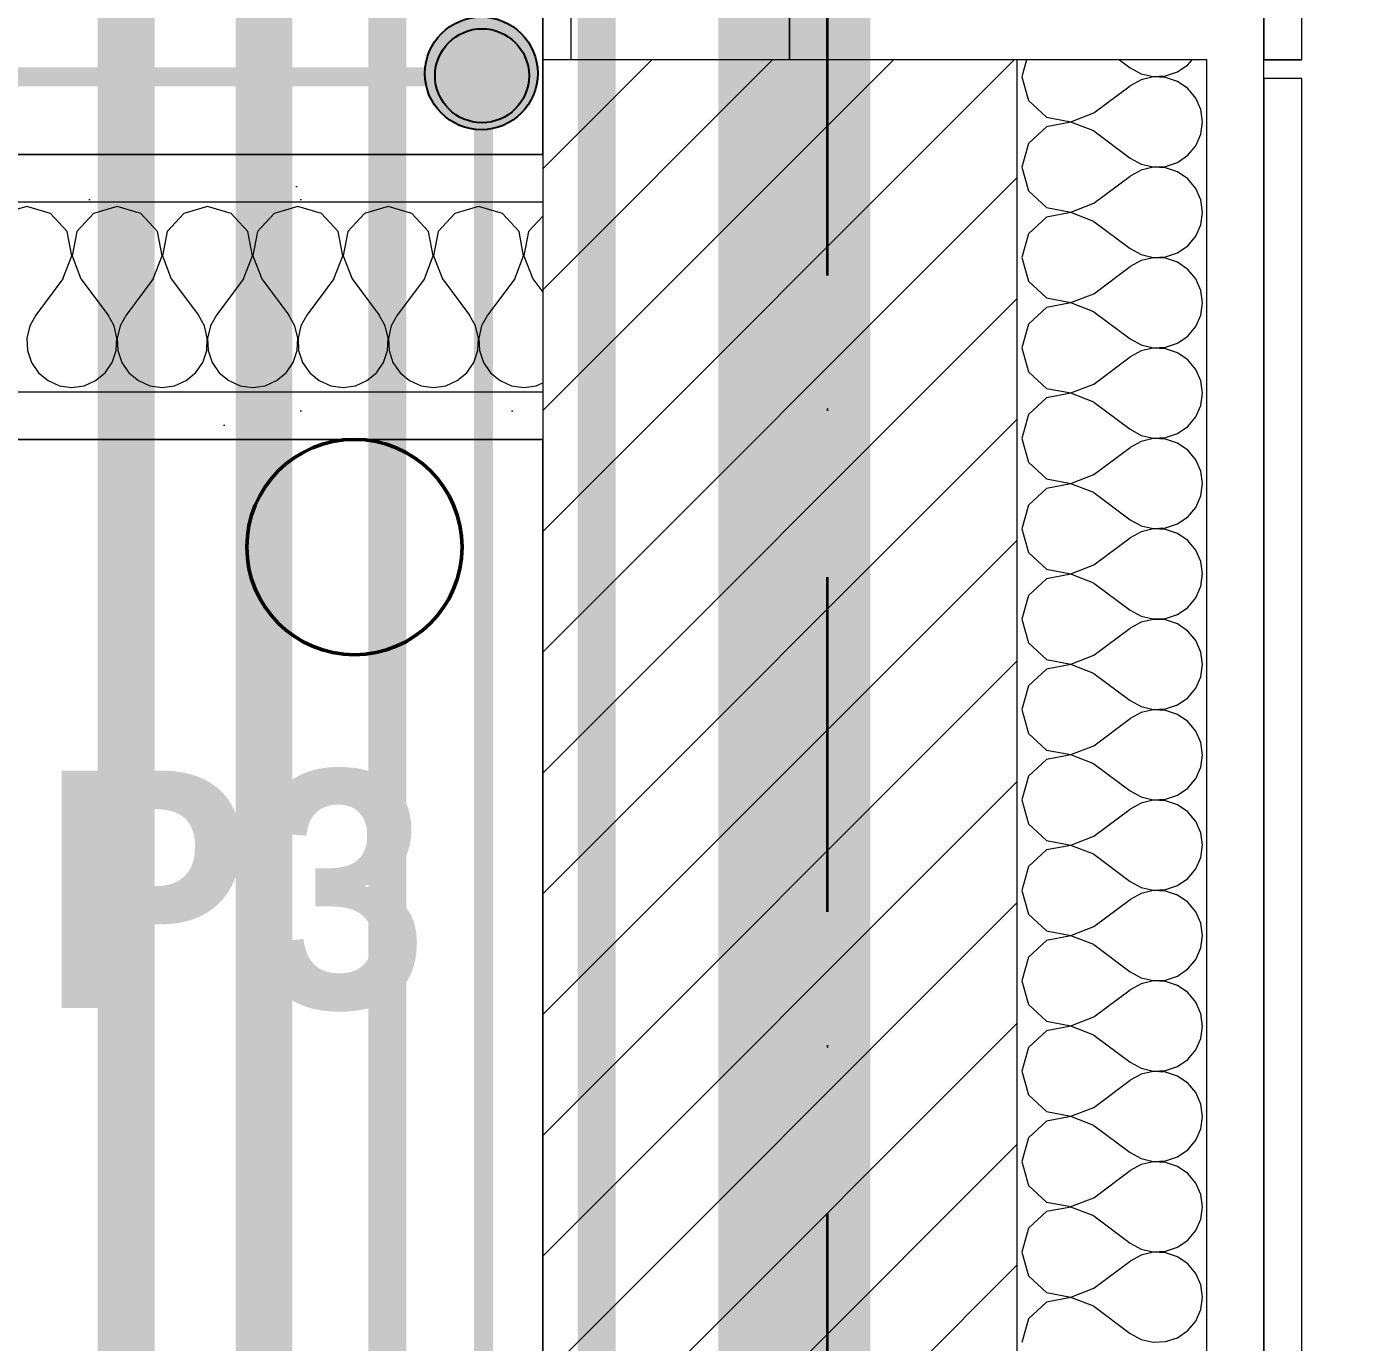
# Model space of a CAD drawing. Header units: millimetres. Extents: x 1322820 to 1391563, y 1051909 to 1098256.
# Drawn here: x 1361307 to 1362008, y 1082395 to 1083088 of the extents above; entities that cross this region are included whole.
import ezdxf
from ezdxf.enums import TextEntityAlignment as Align

# ---------------------------------------------------------------- set-up
doc = ezdxf.new("R2010")
doc.units = ezdxf.units.MM
doc.header["$MEASUREMENT"] = 0
doc.linetypes.add('Dot & Dashed', pattern=[335.138881, 176.388884, -88.194442, 0, -70.555556])
doc.linetypes.add('DUBLU_INTRERUPT', pattern=[1.093612, 0.529167, -0.211667, 0.141111, -0.211667])
doc.layers.get('0').update_dxf_attribs({"true_color": 0x787878})
for name, color, linetype, lineweight, true_color in [('arhitectura - adnotatii_Pen_No__1', 7, 'Continuous', 13, 0x787878), ('arhitectura - decoratii fatada_Pen_No__101', 7, 'Continuous', 13, 0x787878), ('arhitectura - ghena_Pen_No__41', 7, 'Continuous', 50, 0x787878), ('New_ARCHICAD Doors_Pen_No__21', 7, 'Continuous', 20, 0x787878), ('New_ARCHICAD Doors_Pen_No__3', 7, 'Continuous', 18, 0x787878), ('New_arhitectura - axe_Pen_No__201', 7, 'Continuous', 35, 0x787878), ('New_arhitectura - pereti de compartimentare_Pen_No__1', 7, 'Continuous', 13, 0x787878), ('New_arhitectura - pereti de compartimentare_Pen_No__21', 7, 'Continuous', 20, 0x787878), ('New_arhitectura - suprafete DTAC_Pen_No__14', 7, 'Continuous', 18, 0x787878), ('New_arhitectura - suprafete DTAC_Pen_No__2', 7, 'Continuous', 13, 0x787878), ('New_rezistenta - pereti de rezistenta_Pen_No__1', 7, 'Continuous', 13, 0x787878), ('New_rezistenta - pereti de rezistenta_Pen_No__21', 7, 'Continuous', 20, 0x787878)]:
    doc.layers.add(name, color=color, linetype=linetype, lineweight=lineweight, true_color=true_color)
for name, color, linetype, true_color in [('arhitectura - decoratii fatada', 7, 'Continuous', 0x787878), ('New_ARCHICAD Doors', 7, 'Continuous', 0x787878), ('New_arhitectura - axe', 7, 'Continuous', 0x787878), ('New_arhitectura - pereti de compartimentare', 7, 'Continuous', 0x787878), ('New_rezistenta - pereti de rezistenta', 7, 'Continuous', 0x787878)]:
    doc.layers.add(name, color=color, linetype=linetype, true_color=true_color)
doc.layers.add('Circuite', color=7, linetype='Continuous', lineweight=25)
for name, color, linetype in [('circuite iluminat normal', 7, 'Continuous'), ('circuite iluminat vitali', 1, 'Continuous'), ('circuite prize vitali', 1, 'Continuous')]:
    doc.layers.add(name, color=color, linetype=linetype)
doc.styles.add('GENERATED_STYLE_1', font='arialbd.ttf')
doc.styles.add('GENERATED_STYLE_5', font='GOTHICB.TTF')
pattern_1 = [(45, (1356235.236, 1079117.57), (-55.6847, 55.6847), [0, -52.5, 0, -78.75]), (110, (1356410.236, 1079117.57), (74.0008, 26.9341), [0, -38.5, 0, -66.5])]

# ---------------------------------------------------------------- blocks, each defined once
blk = doc.blocks.new('*X15', base_point=(1356235.24, 1078942.57))
at = {"layer": 'New_arhitectura - pereti de compartimentare_Pen_No__1', "color": 7, "linetype": 'Continuous', "lineweight": 13}
for p, q in [((1361306.66, 1082993.22), (1361294.15, 1082989.66)), ((1361319.18, 1082989.66), (1361306.66, 1082993.22)), ((1361354.28, 1082993.22), (1361341.77, 1082989.66)), ((1361366.8, 1082989.66), (1361354.28, 1082993.22)), ((1361401.9, 1082993.22), (1361389.39, 1082989.66)), ((1361414.42, 1082989.66), (1361401.9, 1082993.22)), ((1361449.52, 1082993.22), (1361437, 1082989.66)), ((1361462.04, 1082989.66), (1361449.52, 1082993.22)), ((1361497.14, 1082993.22), (1361484.62, 1082989.66)), ((1361509.66, 1082989.66), (1361497.14, 1082993.22)), ((1361544.76, 1082993.22), (1361532.24, 1082989.66)), ((1361557.28, 1082989.66), (1361544.76, 1082993.22)), ((1361327.96, 1082980.06), (1361319.18, 1082989.66)), ((1361341.77, 1082989.66), (1361332.99, 1082980.06)), ((1361375.58, 1082980.06), (1361366.8, 1082989.66)), ((1361389.39, 1082989.66), (1361380.61, 1082980.06)), ((1361423.2, 1082980.06), (1361414.42, 1082989.66)), ((1361437, 1082989.66), (1361428.23, 1082980.06)), ((1361470.82, 1082980.06), (1361462.04, 1082989.66)), ((1361484.62, 1082989.66), (1361475.84, 1082980.06)), ((1361518.44, 1082980.06), (1361509.66, 1082989.66)), ((1361532.24, 1082989.66), (1361523.46, 1082980.06)), ((1361566.06, 1082980.06), (1361557.28, 1082989.66)), ((1361578.54, 1082988.22), (1361571.08, 1082980.06)), ((1361330.38, 1082967.27), (1361327.96, 1082980.06)), ((1361332.99, 1082980.06), (1361330.57, 1082967.27)), ((1361378, 1082967.27), (1361375.58, 1082980.06)), ((1361380.61, 1082980.06), (1361378.19, 1082967.27)), ((1361425.62, 1082967.27), (1361423.2, 1082980.06)), ((1361428.23, 1082980.06), (1361425.81, 1082967.27)), ((1361473.23, 1082967.27), (1361470.82, 1082980.06)), ((1361475.84, 1082980.06), (1361473.43, 1082967.27)), ((1361520.85, 1082967.27), (1361518.44, 1082980.06)), ((1361523.46, 1082980.06), (1361521.05, 1082967.27)), ((1361568.47, 1082967.27), (1361566.06, 1082980.06)), ((1361571.08, 1082980.06), (1361568.67, 1082967.27)), ((1361325.71, 1082955.12), (1361330.38, 1082967.27)), ((1361330.57, 1082967.27), (1361335.24, 1082955.12)), ((1361373.33, 1082955.12), (1361378, 1082967.27)), ((1361378.19, 1082967.27), (1361382.85, 1082955.12)), ((1361420.95, 1082955.12), (1361425.62, 1082967.27)), ((1361425.81, 1082967.27), (1361430.47, 1082955.12)), ((1361468.57, 1082955.12), (1361473.23, 1082967.27)), ((1361473.43, 1082967.27), (1361478.09, 1082955.12)), ((1361516.19, 1082955.12), (1361520.85, 1082967.27)), ((1361521.05, 1082967.27), (1361525.71, 1082955.12)), ((1361563.81, 1082955.12), (1361568.47, 1082967.27)), ((1361568.67, 1082967.27), (1361573.33, 1082955.12)), ((1361325.71, 1082955.12), (1361311.43, 1082936.08)), ((1361335.24, 1082955.12), (1361349.52, 1082936.08)), ((1361373.33, 1082955.12), (1361359.05, 1082936.08)), ((1361382.85, 1082955.12), (1361397.14, 1082936.08)), ((1361420.95, 1082955.12), (1361406.66, 1082936.08)), ((1361430.47, 1082955.12), (1361444.76, 1082936.08)), ((1361468.57, 1082955.12), (1361454.28, 1082936.08)), ((1361478.09, 1082955.12), (1361492.38, 1082936.08)), ((1361516.19, 1082955.12), (1361501.9, 1082936.08)), ((1361525.71, 1082955.12), (1361540, 1082936.08)), ((1361563.81, 1082955.12), (1361549.52, 1082936.08)), ((1361573.33, 1082955.12), (1361578.54, 1082948.18)), ((1361308.25, 1082930.33), (1361306.76, 1082923.93)), ((1361311.43, 1082936.08), (1361308.25, 1082930.33)), ((1361352.7, 1082930.33), (1361349.52, 1082936.08)), ((1361354.19, 1082923.93), (1361352.7, 1082930.33)), ((1361355.87, 1082930.33), (1361354.38, 1082923.93)), ((1361359.05, 1082936.08), (1361355.87, 1082930.33)), ((1361400.32, 1082930.33), (1361397.14, 1082936.08)), ((1361401.81, 1082923.93), (1361400.32, 1082930.33)), ((1361403.49, 1082930.33), (1361402, 1082923.93)), ((1361406.66, 1082936.08), (1361403.49, 1082930.33)), ((1361447.94, 1082930.33), (1361444.76, 1082936.08)), ((1361449.43, 1082923.93), (1361447.94, 1082930.33)), ((1361451.1, 1082930.33), (1361449.62, 1082923.93)), ((1361454.28, 1082936.08), (1361451.1, 1082930.33)), ((1361495.56, 1082930.33), (1361492.38, 1082936.08)), ((1361497.04, 1082923.93), (1361495.56, 1082930.33)), ((1361498.72, 1082930.33), (1361497.24, 1082923.93)), ((1361501.9, 1082936.08), (1361498.72, 1082930.33)), ((1361543.18, 1082930.33), (1361540, 1082936.08)), ((1361544.66, 1082923.93), (1361543.18, 1082930.33)), ((1361546.34, 1082930.33), (1361544.86, 1082923.93)), ((1361549.52, 1082936.08), (1361546.34, 1082930.33)), ((1361306.76, 1082923.93), (1361307.08, 1082917.37)), ((1361353.87, 1082917.37), (1361354.19, 1082923.93)), ((1361354.38, 1082923.93), (1361354.7, 1082917.37)), ((1361401.49, 1082917.37), (1361401.81, 1082923.93)), ((1361402, 1082923.93), (1361402.32, 1082917.37)), ((1361449.11, 1082917.37), (1361449.43, 1082923.93)), ((1361449.62, 1082923.93), (1361449.94, 1082917.37)), ((1361496.73, 1082917.37), (1361497.04, 1082923.93)), ((1361497.24, 1082923.93), (1361497.56, 1082917.37)), ((1361544.35, 1082917.37), (1361544.66, 1082923.93)), ((1361544.86, 1082923.93), (1361545.17, 1082917.37)), ((1361307.08, 1082917.37), (1361309.18, 1082911.14)), ((1361351.77, 1082911.14), (1361353.87, 1082917.37)), ((1361354.7, 1082917.37), (1361356.8, 1082911.14)), ((1361399.39, 1082911.14), (1361401.49, 1082917.37)), ((1361402.32, 1082917.37), (1361404.42, 1082911.14)), ((1361447.01, 1082911.14), (1361449.11, 1082917.37)), ((1361449.94, 1082917.37), (1361452.04, 1082911.14)), ((1361494.63, 1082911.14), (1361496.73, 1082917.37)), ((1361497.56, 1082917.37), (1361499.65, 1082911.14)), ((1361542.25, 1082911.14), (1361544.35, 1082917.37)), ((1361545.17, 1082917.37), (1361547.27, 1082911.14)), ((1361309.18, 1082911.14), (1361312.9, 1082905.73)), ((1361348.05, 1082905.73), (1361351.77, 1082911.14)), ((1361356.8, 1082911.14), (1361360.52, 1082905.73)), ((1361395.67, 1082905.73), (1361399.39, 1082911.14)), ((1361404.42, 1082911.14), (1361408.14, 1082905.73)), ((1361443.29, 1082905.73), (1361447.01, 1082911.14)), ((1361452.04, 1082911.14), (1361455.76, 1082905.73)), ((1361490.91, 1082905.73), (1361494.63, 1082911.14)), ((1361499.65, 1082911.14), (1361503.37, 1082905.73)), ((1361538.53, 1082905.73), (1361542.25, 1082911.14)), ((1361547.27, 1082911.14), (1361550.99, 1082905.73)), ((1361312.9, 1082905.73), (1361317.96, 1082901.54)), ((1361317.96, 1082901.54), (1361323.97, 1082898.89)), ((1361336.98, 1082898.89), (1361342.99, 1082901.54)), ((1361342.99, 1082901.54), (1361348.05, 1082905.73)), ((1361360.52, 1082905.73), (1361365.58, 1082901.54)), ((1361365.58, 1082901.54), (1361371.59, 1082898.89)), ((1361384.6, 1082898.89), (1361390.61, 1082901.54)), ((1361390.61, 1082901.54), (1361395.67, 1082905.73)), ((1361408.14, 1082905.73), (1361413.19, 1082901.54)), ((1361413.19, 1082901.54), (1361419.21, 1082898.89)), ((1361432.22, 1082898.89), (1361438.23, 1082901.54)), ((1361438.23, 1082901.54), (1361443.29, 1082905.73)), ((1361455.76, 1082905.73), (1361460.81, 1082901.54)), ((1361460.81, 1082901.54), (1361466.82, 1082898.89)), ((1361479.84, 1082898.89), (1361485.85, 1082901.54)), ((1361485.85, 1082901.54), (1361490.91, 1082905.73)), ((1361503.37, 1082905.73), (1361508.43, 1082901.54)), ((1361508.43, 1082901.54), (1361514.44, 1082898.89)), ((1361527.46, 1082898.89), (1361533.47, 1082901.54)), ((1361533.47, 1082901.54), (1361538.53, 1082905.73)), ((1361550.99, 1082905.73), (1361556.05, 1082901.54)), ((1361556.05, 1082901.54), (1361562.06, 1082898.89)), ((1361323.97, 1082898.89), (1361330.47, 1082897.98)), ((1361330.47, 1082897.98), (1361336.98, 1082898.89)), ((1361371.59, 1082898.89), (1361378.09, 1082897.98)), ((1361378.09, 1082897.98), (1361384.6, 1082898.89)), ((1361419.21, 1082898.89), (1361425.71, 1082897.98)), ((1361425.71, 1082897.98), (1361432.22, 1082898.89)), ((1361466.82, 1082898.89), (1361473.33, 1082897.98)), ((1361473.33, 1082897.98), (1361479.84, 1082898.89)), ((1361514.44, 1082898.89), (1361520.95, 1082897.98)), ((1361520.95, 1082897.98), (1361527.46, 1082898.89)), ((1361562.06, 1082898.89), (1361568.57, 1082897.98)), ((1361568.57, 1082897.98), (1361575.08, 1082898.89)), ((1361575.08, 1082898.89), (1361578.54, 1082900.41))]:
    blk.add_line(p, q, dxfattribs=at)
blk = doc.blocks.new('Wall_8_1', base_point=(1357078.54, 1083020.6))
at = {"layer": 'New_arhitectura - pereti de compartimentare', "linetype": 'Continuous', "lineweight": 0, "true_color": 0x000000}
h = blk.add_hatch(dxfattribs=at)
h.set_pattern_fill('RENDER__1__0001', color=18, style=0, pattern_type=2)
h.set_pattern_definition(pattern_1)
h.paths.add_polyline_path([(1358778.54, 1082995.6), (1361578.54, 1082995.6), (1361578.54, 1083020.6), (1358778.54, 1083020.6)])
h = blk.add_hatch(dxfattribs=at)
h.set_pattern_fill('RENDER__1__0001', color=18, style=0, pattern_type=2)
h.set_pattern_definition(pattern_1)
h.paths.add_polyline_path([(1358778.54, 1082895.6), (1358778.54, 1082870.6), (1361578.54, 1082870.6), (1361578.54, 1082895.6)])
at = {"layer": 'New_arhitectura - pereti de compartimentare_Pen_No__21', "color": 7, "linetype": 'Continuous', "lineweight": 20}
for p, q in [((1361578.54, 1082995.6), (1358778.54, 1082995.6)), ((1358778.54, 1082895.6), (1361578.54, 1082895.6))]:
    blk.add_line(p, q, dxfattribs=at)
at = {"layer": 'New_arhitectura - pereti de compartimentare_Pen_No__21', "color": 7, "linetype": 'Continuous', "lineweight": 20, "flags": 128}
for points in [[(1361578.54, 1083020.6), (1358778.54, 1083020.6)], [(1361578.54, 1083020.6), (1361578.54, 1082995.6)], [(1361578.54, 1082995.6), (1361578.54, 1082895.6)], [(1361578.54, 1082895.6), (1361578.54, 1082870.6)], [(1358778.54, 1082870.6), (1361578.54, 1082870.6)]]:
    blk.add_lwpolyline(points, dxfattribs=at)
at = {"layer": 'New_arhitectura - pereti de compartimentare', "color": 2, "lineweight": 13}
blk.add_blockref('*X15', (1356235.24, 1078942.57), dxfattribs=at)
blk = doc.blocks.new('*X42', base_point=(1356235.24, 1078942.57))
at = {"layer": 'New_rezistenta - pereti de rezistenta_Pen_No__1', "color": 7, "linetype": 'Continuous', "lineweight": 13}
for p, q in [((1361833.47, 1083070.6), (1361830.92, 1083061.62)), ((1361882.44, 1083070.6), (1361888.06, 1083066.38)), ((1361918.41, 1083067.85), (1361920.69, 1083070.6)), ((1361888.06, 1083066.38), (1361893.81, 1083063.2)), ((1361893.81, 1083063.2), (1361900.21, 1083061.71)), ((1361906.77, 1083062.03), (1361913, 1083064.13)), ((1361913, 1083064.13), (1361918.41, 1083067.85)), ((1361830.92, 1083061.62), (1361834.48, 1083049.1)), ((1361869.01, 1083042.57), (1361888.06, 1083056.86)), ((1361893.81, 1083060.03), (1361888.06, 1083056.86)), ((1361900.21, 1083061.52), (1361893.81, 1083060.03)), ((1361900.21, 1083061.71), (1361906.77, 1083062.03)), ((1361906.77, 1083061.2), (1361900.21, 1083061.52)), ((1361913, 1083059.1), (1361906.77, 1083061.2)), ((1361918.41, 1083055.38), (1361913, 1083059.1)), ((1361834.48, 1083049.1), (1361844.08, 1083040.32)), ((1361922.6, 1083050.33), (1361918.41, 1083055.38)), ((1361925.25, 1083044.31), (1361922.6, 1083050.33)), ((1361856.87, 1083037.9), (1361869.01, 1083042.57)), ((1361926.16, 1083037.81), (1361925.25, 1083044.31)), ((1361844.08, 1083035.29), (1361834.48, 1083026.52)), ((1361844.08, 1083040.32), (1361856.87, 1083037.9)), ((1361856.87, 1083037.71), (1361844.08, 1083035.29)), ((1361869.01, 1083033.05), (1361856.87, 1083037.71)), ((1361925.25, 1083031.3), (1361926.16, 1083037.81)), ((1361869.01, 1083033.05), (1361888.06, 1083018.76)), ((1361922.6, 1083025.29), (1361925.25, 1083031.3)), ((1361834.48, 1083026.52), (1361830.92, 1083014)), ((1361918.41, 1083020.23), (1361922.6, 1083025.29)), ((1361830.92, 1083014), (1361834.48, 1083001.48)), ((1361888.06, 1083018.76), (1361893.81, 1083015.58)), ((1361893.81, 1083015.58), (1361900.21, 1083014.1)), ((1361900.21, 1083013.9), (1361893.81, 1083012.42)), ((1361900.21, 1083014.1), (1361906.77, 1083014.41)), ((1361906.77, 1083013.58), (1361900.21, 1083013.9)), ((1361906.77, 1083014.41), (1361913, 1083016.51)), ((1361913, 1083016.51), (1361918.41, 1083020.23)), ((1361869.01, 1082994.95), (1361888.06, 1083009.24)), ((1361893.81, 1083012.42), (1361888.06, 1083009.24)), ((1361913, 1083011.49), (1361906.77, 1083013.58)), ((1361918.41, 1083007.77), (1361913, 1083011.49)), ((1361922.6, 1083002.71), (1361918.41, 1083007.77)), ((1361834.48, 1083001.48), (1361844.08, 1082992.7)), ((1361925.25, 1082996.7), (1361922.6, 1083002.71)), ((1361856.87, 1082990.29), (1361869.01, 1082994.95)), ((1361926.16, 1082990.19), (1361925.25, 1082996.7)), ((1361844.08, 1082987.68), (1361834.48, 1082978.9)), ((1361844.08, 1082992.7), (1361856.87, 1082990.29)), ((1361856.87, 1082990.09), (1361844.08, 1082987.68)), ((1361869.01, 1082985.43), (1361856.87, 1082990.09)), ((1361925.25, 1082983.68), (1361926.16, 1082990.19)), ((1361834.48, 1082978.9), (1361830.92, 1082966.38)), ((1361869.01, 1082985.43), (1361888.06, 1082971.14)), ((1361922.6, 1082977.67), (1361925.25, 1082983.68)), ((1361913, 1082968.89), (1361918.41, 1082972.61)), ((1361918.41, 1082972.61), (1361922.6, 1082977.67)), ((1361830.92, 1082966.38), (1361834.48, 1082953.86)), ((1361888.06, 1082971.14), (1361893.81, 1082967.96)), ((1361893.81, 1082964.8), (1361888.06, 1082961.62)), ((1361893.81, 1082967.96), (1361900.21, 1082966.48)), ((1361900.21, 1082966.28), (1361893.81, 1082964.8)), ((1361900.21, 1082966.48), (1361906.77, 1082966.79)), ((1361906.77, 1082965.97), (1361900.21, 1082966.28)), ((1361906.77, 1082966.79), (1361913, 1082968.89)), ((1361913, 1082963.87), (1361906.77, 1082965.97)), ((1361869.01, 1082947.33), (1361888.06, 1082961.62)), ((1361918.41, 1082960.15), (1361913, 1082963.87)), ((1361922.6, 1082955.09), (1361918.41, 1082960.15)), ((1361834.48, 1082953.86), (1361844.08, 1082945.08)), ((1361925.25, 1082949.08), (1361922.6, 1082955.09)), ((1361844.08, 1082945.08), (1361856.87, 1082942.67)), ((1361856.87, 1082942.67), (1361869.01, 1082947.33)), ((1361926.16, 1082942.57), (1361925.25, 1082949.08)), ((1361844.08, 1082940.06), (1361834.48, 1082931.28)), ((1361856.87, 1082942.47), (1361844.08, 1082940.06)), ((1361869.01, 1082937.81), (1361856.87, 1082942.47)), ((1361869.01, 1082937.81), (1361888.06, 1082923.52)), ((1361925.25, 1082936.06), (1361926.16, 1082942.57)), ((1361834.48, 1082931.28), (1361830.92, 1082918.76)), ((1361918.41, 1082924.99), (1361922.6, 1082930.05)), ((1361922.6, 1082930.05), (1361925.25, 1082936.06)), ((1361888.06, 1082923.52), (1361893.81, 1082920.34)), ((1361913, 1082921.27), (1361918.41, 1082924.99)), ((1361830.92, 1082918.76), (1361834.48, 1082906.24)), ((1361893.81, 1082917.18), (1361888.06, 1082914)), ((1361893.81, 1082920.34), (1361900.21, 1082918.86)), ((1361900.21, 1082918.66), (1361893.81, 1082917.18)), ((1361900.21, 1082918.86), (1361906.77, 1082919.18)), ((1361906.77, 1082918.35), (1361900.21, 1082918.66)), ((1361906.77, 1082919.18), (1361913, 1082921.27)), ((1361913, 1082916.25), (1361906.77, 1082918.35)), ((1361918.41, 1082912.53), (1361913, 1082916.25)), ((1361869.01, 1082899.71), (1361888.06, 1082914)), ((1361922.6, 1082907.47), (1361918.41, 1082912.53)), ((1361834.48, 1082906.24), (1361844.08, 1082897.46)), ((1361925.25, 1082901.46), (1361922.6, 1082907.47)), ((1361844.08, 1082897.46), (1361856.87, 1082895.05)), ((1361856.87, 1082894.86), (1361844.08, 1082892.44)), ((1361856.87, 1082895.05), (1361869.01, 1082899.71)), ((1361869.01, 1082890.19), (1361856.87, 1082894.86)), ((1361926.16, 1082894.95), (1361925.25, 1082901.46)), ((1361925.25, 1082888.44), (1361926.16, 1082894.95)), ((1361844.08, 1082892.44), (1361834.48, 1082883.66)), ((1361869.01, 1082890.19), (1361888.06, 1082875.9)), ((1361922.6, 1082882.43), (1361925.25, 1082888.44)), ((1361834.48, 1082883.66), (1361830.92, 1082871.14)), ((1361918.41, 1082877.38), (1361922.6, 1082882.43)), ((1361888.06, 1082875.9), (1361893.81, 1082872.72)), ((1361906.77, 1082871.56), (1361913, 1082873.66)), ((1361913, 1082873.66), (1361918.41, 1082877.38)), ((1361830.92, 1082871.14), (1361834.48, 1082858.62)), ((1361893.81, 1082869.56), (1361888.06, 1082866.38)), ((1361893.81, 1082872.72), (1361900.21, 1082871.24)), ((1361900.21, 1082871.05), (1361893.81, 1082869.56)), ((1361900.21, 1082871.24), (1361906.77, 1082871.56)), ((1361906.77, 1082870.73), (1361900.21, 1082871.05)), ((1361913, 1082868.63), (1361906.77, 1082870.73)), ((1361918.41, 1082864.91), (1361913, 1082868.63)), ((1361869.01, 1082852.09), (1361888.06, 1082866.38)), ((1361922.6, 1082859.85), (1361918.41, 1082864.91)), ((1361925.25, 1082853.84), (1361922.6, 1082859.85)), ((1361834.48, 1082858.62), (1361844.08, 1082849.85)), ((1361926.16, 1082847.33), (1361925.25, 1082853.84)), ((1361844.08, 1082849.85), (1361856.87, 1082847.43)), ((1361856.87, 1082847.24), (1361844.08, 1082844.82)), ((1361856.87, 1082847.43), (1361869.01, 1082852.09)), ((1361869.01, 1082842.57), (1361856.87, 1082847.24)), ((1361925.25, 1082840.83), (1361926.16, 1082847.33)), ((1361844.08, 1082844.82), (1361834.48, 1082836.04)), ((1361869.01, 1082842.57), (1361888.06, 1082828.28)), ((1361922.6, 1082834.81), (1361925.25, 1082840.83)), ((1361834.48, 1082836.04), (1361830.92, 1082823.52)), ((1361918.41, 1082829.76), (1361922.6, 1082834.81)), ((1361888.06, 1082828.28), (1361893.81, 1082825.11)), ((1361893.81, 1082825.11), (1361900.21, 1082823.62)), ((1361906.77, 1082823.94), (1361913, 1082826.04)), ((1361913, 1082826.04), (1361918.41, 1082829.76)), ((1361830.92, 1082823.52), (1361834.48, 1082811.01)), ((1361869.01, 1082804.48), (1361888.06, 1082818.76)), ((1361893.81, 1082821.94), (1361888.06, 1082818.76)), ((1361900.21, 1082823.43), (1361893.81, 1082821.94)), ((1361900.21, 1082823.62), (1361906.77, 1082823.94)), ((1361906.77, 1082823.11), (1361900.21, 1082823.43)), ((1361913, 1082821.01), (1361906.77, 1082823.11)), ((1361918.41, 1082817.29), (1361913, 1082821.01)), ((1361834.48, 1082811.01), (1361844.08, 1082802.23)), ((1361922.6, 1082812.23), (1361918.41, 1082817.29)), ((1361925.25, 1082806.22), (1361922.6, 1082812.23)), ((1361856.87, 1082799.81), (1361869.01, 1082804.48)), ((1361926.16, 1082799.71), (1361925.25, 1082806.22)), ((1361844.08, 1082797.2), (1361834.48, 1082788.42)), ((1361844.08, 1082802.23), (1361856.87, 1082799.81)), ((1361856.87, 1082799.62), (1361844.08, 1082797.2)), ((1361869.01, 1082794.95), (1361856.87, 1082799.62)), ((1361925.25, 1082793.21), (1361926.16, 1082799.71)), ((1361869.01, 1082794.95), (1361888.06, 1082780.67)), ((1361922.6, 1082787.2), (1361925.25, 1082793.21)), ((1361834.48, 1082788.42), (1361830.92, 1082775.9)), ((1361918.41, 1082782.14), (1361922.6, 1082787.2)), ((1361830.92, 1082775.9), (1361834.48, 1082763.39)), ((1361888.06, 1082780.67), (1361893.81, 1082777.49)), ((1361893.81, 1082777.49), (1361900.21, 1082776)), ((1361900.21, 1082775.81), (1361893.81, 1082774.32)), ((1361900.21, 1082776), (1361906.77, 1082776.32)), ((1361906.77, 1082775.49), (1361900.21, 1082775.81)), ((1361906.77, 1082776.32), (1361913, 1082778.42)), ((1361913, 1082773.39), (1361906.77, 1082775.49)), ((1361913, 1082778.42), (1361918.41, 1082782.14)), ((1361869.01, 1082756.86), (1361888.06, 1082771.14)), ((1361893.81, 1082774.32), (1361888.06, 1082771.14)), ((1361918.41, 1082769.67), (1361913, 1082773.39)), ((1361922.6, 1082764.61), (1361918.41, 1082769.67)), ((1361834.48, 1082763.39), (1361844.08, 1082754.61)), ((1361925.25, 1082758.6), (1361922.6, 1082764.61)), ((1361844.08, 1082754.61), (1361856.87, 1082752.19)), ((1361856.87, 1082752.19), (1361869.01, 1082756.86)), ((1361926.16, 1082752.09), (1361925.25, 1082758.6)), ((1361844.08, 1082749.58), (1361834.48, 1082740.8)), ((1361856.87, 1082752), (1361844.08, 1082749.58)), ((1361869.01, 1082747.33), (1361856.87, 1082752)), ((1361869.01, 1082747.33), (1361888.06, 1082733.05)), ((1361925.25, 1082745.59), (1361926.16, 1082752.09)), ((1361834.48, 1082740.8), (1361830.92, 1082728.28)), ((1361922.6, 1082739.58), (1361925.25, 1082745.59)), ((1361913, 1082730.8), (1361918.41, 1082734.52)), ((1361918.41, 1082734.52), (1361922.6, 1082739.58)), ((1361830.92, 1082728.28), (1361834.48, 1082715.77)), ((1361888.06, 1082733.05), (1361893.81, 1082729.87)), ((1361893.81, 1082726.7), (1361888.06, 1082723.52)), ((1361893.81, 1082729.87), (1361900.21, 1082728.38)), ((1361900.21, 1082728.19), (1361893.81, 1082726.7)), ((1361900.21, 1082728.38), (1361906.77, 1082728.7)), ((1361906.77, 1082727.87), (1361900.21, 1082728.19)), ((1361906.77, 1082728.7), (1361913, 1082730.8)), ((1361913, 1082725.77), (1361906.77, 1082727.87)), ((1361869.01, 1082709.24), (1361888.06, 1082723.52)), ((1361918.41, 1082722.05), (1361913, 1082725.77)), ((1361922.6, 1082716.99), (1361918.41, 1082722.05)), ((1361834.48, 1082715.77), (1361844.08, 1082706.99)), ((1361925.25, 1082710.98), (1361922.6, 1082716.99)), ((1361844.08, 1082706.99), (1361856.87, 1082704.57)), ((1361856.87, 1082704.57), (1361869.01, 1082709.24)), ((1361926.16, 1082704.48), (1361925.25, 1082710.98)), ((1361844.08, 1082701.96), (1361834.48, 1082693.18)), ((1361856.87, 1082704.38), (1361844.08, 1082701.96)), ((1361869.01, 1082699.71), (1361856.87, 1082704.38)), ((1361869.01, 1082699.71), (1361888.06, 1082685.43)), ((1361925.25, 1082697.97), (1361926.16, 1082704.48)), ((1361834.48, 1082693.18), (1361830.92, 1082680.67)), ((1361918.41, 1082686.9), (1361922.6, 1082691.96)), ((1361922.6, 1082691.96), (1361925.25, 1082697.97)), ((1361888.06, 1082685.43), (1361893.81, 1082682.25)), ((1361913, 1082683.18), (1361918.41, 1082686.9)), ((1361830.92, 1082680.67), (1361834.48, 1082668.15)), ((1361893.81, 1082679.08), (1361888.06, 1082675.9)), ((1361893.81, 1082682.25), (1361900.21, 1082680.76)), ((1361900.21, 1082680.57), (1361893.81, 1082679.08)), ((1361900.21, 1082680.76), (1361906.77, 1082681.08)), ((1361906.77, 1082680.25), (1361900.21, 1082680.57)), ((1361906.77, 1082681.08), (1361913, 1082683.18)), ((1361913, 1082678.15), (1361906.77, 1082680.25)), ((1361918.41, 1082674.43), (1361913, 1082678.15)), ((1361869.01, 1082661.62), (1361888.06, 1082675.9)), ((1361922.6, 1082669.37), (1361918.41, 1082674.43)), ((1361834.48, 1082668.15), (1361844.08, 1082659.37)), ((1361925.25, 1082663.36), (1361922.6, 1082669.37)), ((1361926.16, 1082656.86), (1361925.25, 1082663.36)), ((1361844.08, 1082659.37), (1361856.87, 1082656.95)), ((1361856.87, 1082656.76), (1361844.08, 1082654.34)), ((1361856.87, 1082656.95), (1361869.01, 1082661.62)), ((1361869.01, 1082652.09), (1361856.87, 1082656.76)), ((1361925.25, 1082650.35), (1361926.16, 1082656.86)), ((1361844.08, 1082654.34), (1361834.48, 1082645.56)), ((1361869.01, 1082652.09), (1361888.06, 1082637.81)), ((1361922.6, 1082644.34), (1361925.25, 1082650.35)), ((1361834.48, 1082645.56), (1361830.92, 1082633.05)), ((1361918.41, 1082639.28), (1361922.6, 1082644.34)), ((1361888.06, 1082637.81), (1361893.81, 1082634.63)), ((1361906.77, 1082633.46), (1361913, 1082635.56)), ((1361913, 1082635.56), (1361918.41, 1082639.28)), ((1361830.92, 1082633.05), (1361834.48, 1082620.53)), ((1361869.01, 1082614), (1361888.06, 1082628.28)), ((1361893.81, 1082631.46), (1361888.06, 1082628.28)), ((1361893.81, 1082634.63), (1361900.21, 1082633.14)), ((1361900.21, 1082632.95), (1361893.81, 1082631.46)), ((1361900.21, 1082633.14), (1361906.77, 1082633.46)), ((1361906.77, 1082632.63), (1361900.21, 1082632.95)), ((1361913, 1082630.53), (1361906.77, 1082632.63)), ((1361918.41, 1082626.81), (1361913, 1082630.53)), ((1361922.6, 1082621.75), (1361918.41, 1082626.81)), ((1361925.25, 1082615.74), (1361922.6, 1082621.75)), ((1361834.48, 1082620.53), (1361844.08, 1082611.75)), ((1361856.87, 1082609.33), (1361869.01, 1082614)), ((1361926.16, 1082609.24), (1361925.25, 1082615.74)), ((1361844.08, 1082611.75), (1361856.87, 1082609.33)), ((1361856.87, 1082609.14), (1361844.08, 1082606.72)), ((1361869.01, 1082604.48), (1361856.87, 1082609.14)), ((1361925.25, 1082602.73), (1361926.16, 1082609.24)), ((1361844.08, 1082606.72), (1361834.48, 1082597.94)), ((1361869.01, 1082604.48), (1361888.06, 1082590.19)), ((1361922.6, 1082596.72), (1361925.25, 1082602.73)), ((1361834.48, 1082597.94), (1361830.92, 1082585.43)), ((1361918.41, 1082591.66), (1361922.6, 1082596.72)), ((1361888.06, 1082590.19), (1361893.81, 1082587.01)), ((1361893.81, 1082587.01), (1361900.21, 1082585.52)), ((1361900.21, 1082585.52), (1361906.77, 1082585.84)), ((1361906.77, 1082585.84), (1361913, 1082587.94)), ((1361913, 1082587.94), (1361918.41, 1082591.66)), ((1361830.92, 1082585.43), (1361834.48, 1082572.91)), ((1361869.01, 1082566.38), (1361888.06, 1082580.67)), ((1361893.81, 1082583.84), (1361888.06, 1082580.67)), ((1361900.21, 1082585.33), (1361893.81, 1082583.84)), ((1361906.77, 1082585.01), (1361900.21, 1082585.33)), ((1361913, 1082582.91), (1361906.77, 1082585.01)), ((1361918.41, 1082579.19), (1361913, 1082582.91)), ((1361922.6, 1082574.14), (1361918.41, 1082579.19)), ((1361834.48, 1082572.91), (1361844.08, 1082564.13)), ((1361925.25, 1082568.12), (1361922.6, 1082574.14)), ((1361856.87, 1082561.71), (1361869.01, 1082566.38)), ((1361926.16, 1082561.62), (1361925.25, 1082568.12)), ((1361844.08, 1082559.1), (1361834.48, 1082550.33)), ((1361844.08, 1082564.13), (1361856.87, 1082561.71)), ((1361856.87, 1082561.52), (1361844.08, 1082559.1)), ((1361869.01, 1082556.86), (1361856.87, 1082561.52)), ((1361925.25, 1082555.11), (1361926.16, 1082561.62)), ((1361869.01, 1082556.86), (1361888.06, 1082542.57)), ((1361922.6, 1082549.1), (1361925.25, 1082555.11)), ((1361834.48, 1082550.33), (1361830.92, 1082537.81)), ((1361913, 1082540.32), (1361918.41, 1082544.04)), ((1361918.41, 1082544.04), (1361922.6, 1082549.1)), ((1361830.92, 1082537.81), (1361834.48, 1082525.29)), ((1361888.06, 1082542.57), (1361893.81, 1082539.39)), ((1361893.81, 1082539.39), (1361900.21, 1082537.9)), ((1361900.21, 1082537.71), (1361893.81, 1082536.23)), ((1361900.21, 1082537.9), (1361906.77, 1082538.22)), ((1361906.77, 1082537.39), (1361900.21, 1082537.71)), ((1361906.77, 1082538.22), (1361913, 1082540.32)), ((1361913, 1082535.29), (1361906.77, 1082537.39)), ((1361869.01, 1082518.76), (1361888.06, 1082533.05)), ((1361893.81, 1082536.23), (1361888.06, 1082533.05)), ((1361918.41, 1082531.57), (1361913, 1082535.29)), ((1361922.6, 1082526.52), (1361918.41, 1082531.57)), ((1361834.48, 1082525.29), (1361844.08, 1082516.51)), ((1361925.25, 1082520.51), (1361922.6, 1082526.52)), ((1361844.08, 1082516.51), (1361856.87, 1082514.1)), ((1361856.87, 1082514.1), (1361869.01, 1082518.76)), ((1361926.16, 1082514), (1361925.25, 1082520.51)), ((1361844.08, 1082511.49), (1361834.48, 1082502.71)), ((1361856.87, 1082513.9), (1361844.08, 1082511.49)), ((1361869.01, 1082509.24), (1361856.87, 1082513.9)), ((1361869.01, 1082509.24), (1361888.06, 1082494.95)), ((1361925.25, 1082507.49), (1361926.16, 1082514)), ((1361834.48, 1082502.71), (1361830.92, 1082490.19)), ((1361922.6, 1082501.48), (1361925.25, 1082507.49)), ((1361888.06, 1082494.95), (1361893.81, 1082491.77)), ((1361913, 1082492.7), (1361918.41, 1082496.42)), ((1361918.41, 1082496.42), (1361922.6, 1082501.48)), ((1361830.92, 1082490.19), (1361834.48, 1082477.67)), ((1361893.81, 1082488.61), (1361888.06, 1082485.43)), ((1361893.81, 1082491.77), (1361900.21, 1082490.29)), ((1361900.21, 1082490.09), (1361893.81, 1082488.61)), ((1361900.21, 1082490.29), (1361906.77, 1082490.6)), ((1361906.77, 1082489.77), (1361900.21, 1082490.09)), ((1361906.77, 1082490.6), (1361913, 1082492.7)), ((1361913, 1082487.68), (1361906.77, 1082489.77)), ((1361918.41, 1082483.96), (1361913, 1082487.68)), ((1361869.01, 1082471.14), (1361888.06, 1082485.43)), ((1361922.6, 1082478.9), (1361918.41, 1082483.96)), ((1361834.48, 1082477.67), (1361844.08, 1082468.89)), ((1361925.25, 1082472.89), (1361922.6, 1082478.9)), ((1361844.08, 1082468.89), (1361856.87, 1082466.48)), ((1361856.87, 1082466.48), (1361869.01, 1082471.14)), ((1361926.16, 1082466.38), (1361925.25, 1082472.89)), ((1361844.08, 1082463.87), (1361834.48, 1082455.09)), ((1361856.87, 1082466.28), (1361844.08, 1082463.87)), ((1361869.01, 1082461.62), (1361856.87, 1082466.28)), ((1361869.01, 1082461.62), (1361888.06, 1082447.33)), ((1361922.6, 1082453.86), (1361925.25, 1082459.87)), ((1361925.25, 1082459.87), (1361926.16, 1082466.38)), ((1361834.48, 1082455.09), (1361830.92, 1082442.57)), ((1361918.41, 1082448.8), (1361922.6, 1082453.86)), ((1361888.06, 1082447.33), (1361893.81, 1082444.15)), ((1361913, 1082445.08), (1361918.41, 1082448.8)), ((1361830.92, 1082442.57), (1361834.48, 1082430.05)), ((1361893.81, 1082440.99), (1361888.06, 1082437.81)), ((1361893.81, 1082444.15), (1361900.21, 1082442.67)), ((1361900.21, 1082442.47), (1361893.81, 1082440.99)), ((1361900.21, 1082442.67), (1361906.77, 1082442.98)), ((1361906.77, 1082442.16), (1361900.21, 1082442.47)), ((1361906.77, 1082442.98), (1361913, 1082445.08)), ((1361913, 1082440.06), (1361906.77, 1082442.16)), ((1361918.41, 1082436.34), (1361913, 1082440.06)), ((1361869.01, 1082423.52), (1361888.06, 1082437.81)), ((1361922.6, 1082431.28), (1361918.41, 1082436.34)), ((1361834.48, 1082430.05), (1361844.08, 1082421.27)), ((1361925.25, 1082425.27), (1361922.6, 1082431.28)), ((1361926.16, 1082418.76), (1361925.25, 1082425.27)), ((1361844.08, 1082421.27), (1361856.87, 1082418.86)), ((1361856.87, 1082418.66), (1361844.08, 1082416.25)), ((1361856.87, 1082418.86), (1361869.01, 1082423.52)), ((1361869.01, 1082414), (1361856.87, 1082418.66)), ((1361925.25, 1082412.25), (1361926.16, 1082418.76)), ((1361844.08, 1082416.25), (1361834.48, 1082407.47)), ((1361869.01, 1082414), (1361888.06, 1082399.71)), ((1361922.6, 1082406.24), (1361925.25, 1082412.25)), ((1361834.48, 1082407.47), (1361830.92, 1082394.95)), ((1361918.41, 1082401.19), (1361922.6, 1082406.24)), ((1361888.06, 1082399.71), (1361893.81, 1082396.53)), ((1361893.81, 1082396.53), (1361900.21, 1082395.05)), ((1361906.77, 1082395.37), (1361913, 1082397.46)), ((1361913, 1082397.46), (1361918.41, 1082401.19)), ((1361900.21, 1082395.05), (1361906.77, 1082395.37))]:
    blk.add_line(p, q, dxfattribs=at)
blk = doc.blocks.new('Double Door 23_3')
at = {"layer": 'New_ARCHICAD Doors_Pen_No__21', "color": 7, "linetype": 'Continuous', "lineweight": 20}
for p, q in [((750, 0), (750, 15)), ((750, 0), (722, 0)), ((750, -115), (750, 0)), ((750, -115), (750, 0)), ((750, -115), (750, 0)), ((710, -115), (750, -115)), ((750, -365), (720, -365))]:
    blk.add_line(p, q, dxfattribs=at)
at = {"layer": 'New_ARCHICAD Doors_Pen_No__3', "color": 30, "linetype": 'Continuous', "lineweight": 18, "true_color": 0xff6600}
blk.add_line((-750, 15), (750, 15), dxfattribs=at)
blk = doc.blocks.new('Wall_13_1', base_point=(1361578.54, 1078980.6))
at = {"layer": 'New_rezistenta - pereti de rezistenta', "linetype": 'Continuous', "lineweight": 0, "true_color": 0x000000}
h = blk.add_hatch(dxfattribs=at)
h.set_pattern_fill('BETON_ARMAT_0001', color=18, style=0, pattern_type=2)
h.set_pattern_definition([(45, (1356235.236, 1078942.57), (-31.8198, 31.8198), [])])
h.paths.add_polyline_path([(1361593.54, 1083070.6), (1361578.54, 1083070.6), (1361578.54, 1078980.6), (1361828.54, 1078980.6), (1361828.54, 1083070.6), (1361708.54, 1083070.6)])
at = {"layer": 'New_rezistenta - pereti de rezistenta_Pen_No__21', "color": 7, "linetype": 'Continuous', "lineweight": 20}
for p, q in [((1361708.54, 1083070.6), (1361708.54, 1083100.6)), ((1361958.54, 1083070.6), (1361958.54, 1083100.6)), ((1361593.54, 1083070.6), (1361578.54, 1083070.6)), ((1361708.54, 1083070.6), (1361593.54, 1083070.6)), ((1361928.54, 1083070.6), (1361708.54, 1083070.6)), ((1361828.54, 1078980.6), (1361828.54, 1083070.6)), ((1361928.54, 1078730.6), (1361928.54, 1083070.6))]:
    blk.add_line(p, q, dxfattribs=at)
at = {"layer": 'New_rezistenta - pereti de rezistenta_Pen_No__21', "color": 7, "linetype": 'Continuous', "lineweight": 20, "flags": 128}
for points in [[(1361578.54, 1083070.6), (1361578.54, 1078980.6)], [(1361958.54, 1078600.6), (1361958.54, 1083070.6)]]:
    blk.add_lwpolyline(points, dxfattribs=at)
at = {"layer": 'New_ARCHICAD Doors', "color": 7, "linetype": 'Continuous', "lineweight": 13, "xscale": -1, "zscale": 1000, "rotation": 90}
blk.add_blockref('Double Door 23_3', (1361593.54, 1083820.6), dxfattribs=at)
at = {"layer": 'New_rezistenta - pereti de rezistenta', "color": 7, "lineweight": 20}
blk.add_blockref('*X42', (1356235.24, 1078942.57), dxfattribs=at)
blk = doc.blocks.new('Wall_189_1', base_point=(1361978.54, 1082080.6))
at = {"layer": 'arhitectura - decoratii fatada_Pen_No__101', "color": 253, "linetype": 'Continuous', "lineweight": 13, "flags": 128}
for points in [[(1361978.54, 1083060.6), (1361958.54, 1083060.6)], [(1361958.54, 1083060.6), (1361958.54, 1082080.6)], [(1361978.54, 1082080.6), (1361978.54, 1083060.6)], [(1361958.54, 1082080.6), (1361978.54, 1082080.6)]]:
    blk.add_lwpolyline(points, dxfattribs=at)
blk = doc.blocks.new('Wall_190_1', base_point=(1361978.54, 1082080.6))
at = {"layer": 'arhitectura - decoratii fatada_Pen_No__101', "color": 253, "linetype": 'Continuous', "lineweight": 13, "flags": 128}
for points in [[(1361978.54, 1083060.6), (1361958.54, 1083060.6)], [(1361958.54, 1083060.6), (1361958.54, 1082080.6)], [(1361978.54, 1082080.6), (1361978.54, 1083060.6)], [(1361958.54, 1082080.6), (1361978.54, 1082080.6)]]:
    blk.add_lwpolyline(points, dxfattribs=at)
blk = doc.blocks.new('Wall_191_1', base_point=(1361978.54, 1082080.6))
at = {"layer": 'arhitectura - decoratii fatada_Pen_No__101', "color": 253, "linetype": 'Continuous', "lineweight": 13, "flags": 128}
for points in [[(1361978.54, 1083060.6), (1361958.54, 1083060.6)], [(1361958.54, 1083060.6), (1361958.54, 1082080.6)], [(1361978.54, 1082080.6), (1361978.54, 1083060.6)], [(1361958.54, 1082080.6), (1361978.54, 1082080.6)]]:
    blk.add_lwpolyline(points, dxfattribs=at)
blk = doc.blocks.new('Wall_192_1', base_point=(1361978.54, 1083070.6))
at = {"layer": 'arhitectura - decoratii fatada_Pen_No__101', "color": 253, "linetype": 'Continuous', "lineweight": 13, "flags": 128}
for points in [[(1361958.54, 1084633.36), (1361958.54, 1083070.6)], [(1361978.54, 1083070.6), (1361978.54, 1084633.36)], [(1361978.54, 1083070.6), (1361958.54, 1083070.6)]]:
    blk.add_lwpolyline(points, dxfattribs=at)
blk = doc.blocks.new('Wall_193_1', base_point=(1361978.54, 1083070.6))
at = {"layer": 'arhitectura - decoratii fatada_Pen_No__101', "color": 253, "linetype": 'Continuous', "lineweight": 13, "flags": 128}
for points in [[(1361958.54, 1084633.36), (1361958.54, 1083070.6)], [(1361978.54, 1083070.6), (1361978.54, 1084633.36)], [(1361958.54, 1083070.6), (1361978.54, 1083070.6)]]:
    blk.add_lwpolyline(points, dxfattribs=at)
blk = doc.blocks.new('Standard grid marker')
at = {"layer": 'New_arhitectura - axe_Pen_No__201', "linetype": 'Dot & Dashed', "lineweight": 35}
blk.add_line((1000, 0), (43349.95, 0), dxfattribs=at)
at = {"layer": 'New_arhitectura - axe_Pen_No__201', "lineweight": 35, "style": 'GENERATED_STYLE_1'}
for tag, p in [('AC_MarkerText_1_0', (-106.07, 7.14)), ('AC_MarkerText_1_1', (44456.02, 7.14))]:
    blk.add_attdef(tag, text='', height=125, rotation=270, dxfattribs=at).set_placement(p, align=Align.MIDDLE_CENTER)
blk = doc.blocks.new('terasa')
at = {"layer": 'arhitectura - ghena_Pen_No__41', "linetype": 'Continuous', "lineweight": 50}
blk.add_circle((1361479.319, 1082813.9), 56.7, dxfattribs=at)
at = {"layer": 'New_arhitectura - suprafete DTAC_Pen_No__14', "linetype": 'Continuous', "lineweight": 18, "flags": 128}
blk.add_lwpolyline([(1361578.539, 1079220.6), (1361578.539, 1082870.6), (1357078.539, 1082870.6), (1357078.539, 1079975.6), (1357378.539, 1079975.6), (1357378.539, 1079220.6)], close=True, dxfattribs=at)
at = {"layer": 'New_arhitectura - suprafete DTAC_Pen_No__2', "linetype": 'Continuous', "lineweight": 13, "flags": 128}
blk.add_lwpolyline([(1357078.539, 1083020.6), (1361578.539, 1083020.6), (1361578.539, 1090570.6), (1357078.539, 1090570.6)], close=True, dxfattribs=at)
at = {"layer": 'arhitectura - decoratii fatada', "lineweight": 20}
for name, p in [('Wall_193_1', (1361978.539, 1083070.6)), ('Wall_192_1', (1361978.539, 1083070.6)), ('Wall_189_1', (1361978.539, 1082080.6)), ('Wall_190_1', (1361978.539, 1082080.6)), ('Wall_191_1', (1361978.539, 1082080.6))]:
    blk.add_blockref(name, p, dxfattribs=at)
at = {"layer": 'New_arhitectura - axe', "linetype": 'Continuous', "lineweight": 13, "zscale": 1000, "rotation": 90}
blk.add_blockref('Standard grid marker', (1361728.517, 1052120.65), dxfattribs=at)
at = {"layer": 'New_arhitectura - pereti de compartimentare', "lineweight": 13}
blk.add_blockref('Wall_8_1', (1357078.539, 1083020.6), dxfattribs=at)
at = {"layer": 'New_rezistenta - pereti de rezistenta', "lineweight": 20}
blk.add_blockref('Wall_13_1', (1361578.539, 1078980.6), dxfattribs=at)
at = {"layer": 'arhitectura - adnotatii_Pen_No__1', "linetype": 'Continuous', "lineweight": 13, "insert": (1361416.054, 1082696.195), "char_height": 125, "attachment_point": 2, "style": 'GENERATED_STYLE_5'}
blk.add_mtext('\\A1;{\\fCentury Gothic|b1|i0|c238|p34;P3}', dxfattribs=at)

msp = doc.modelspace()

# ---------------------------------------------------------------- block references
msp.add_blockref('terasa', (0, 0))

# ---------------------------------------------------------------- next in the draw order: hatches: boundary and pattern name
at = {"layer": 'circuite iluminat normal'}
h = msp.add_hatch(color=1, dxfattribs=at)
h.paths.add_polyline_path([(1361574.52, 1083072.32, -0.528515), (1361544.15, 1083033.73), (1361558.28, 1083065.98)])
h.paths.add_polyline_path([(1361574.52, 1083072.32), (1361558.28, 1083065.98), (1361566.6, 1083084.97, -0.127588)])
h.paths.add_polyline_path([(1361566.6, 1083084.97), (1361544.15, 1083033.73, -0.086363), (1361534.25, 1083036.16, -0.099878), (1361524.63, 1083042.91), (1361546.62, 1083093.1, -0.099878), (1361558.11, 1083090.6, -0.086363)])
h.paths.add_polyline_path([(1361546.62, 1083093.1), (1361524.63, 1083042.91, -0.664213)])
h = msp.add_hatch(color=1, dxfattribs=at)
h.paths.add_polyline_path([(1361546.74, 1083037.38, -0.528515), (1361523.44, 1083071.03), (1361545.66, 1083051.87)])
h.paths.add_polyline_path([(1361546.74, 1083037.38), (1361545.66, 1083051.87), (1361558.75, 1083040.59, -0.127588)])
h.paths.add_polyline_path([(1361558.75, 1083040.59), (1361523.44, 1083071.03, -0.086363), (1361527.8, 1083078.32, -0.099878), (1361535.54, 1083084.33), (1361570.12, 1083054.51, -0.099878), (1361565.32, 1083045.97, -0.086363)])
h.paths.add_polyline_path([(1361570.12, 1083054.51), (1361535.54, 1083084.33, -0.664213)])

# ---------------------------------------------------------------- next in the draw order: linework, layer by layer
at = {"layer": 'Circuite', "linetype": 'DUBLU_INTRERUPT', "lineweight": 20, "ltscale": 1000, "const_width": 10}
for points in [[(1361550.41, 1083061.71), (1361550.41, 1083061.71), (1361550.41, 1083061.71), (1361550.41, 1083061.71), (1361550.41, 1083061.71), (1361550.41, 1086405.24), (1363368.34, 1086405.24), (1363368.34, 1086405.24), (1363368.34, 1086405.24), (1363368.34, 1086405.24)], [(1351361.91, 1085092.15), (1351361.91, 1083515.38), (1351716.92, 1083515.38), (1351716.92, 1083515.38), (1351716.92, 1083061.57), (1361547.42, 1083061.57), (1361547.42, 1081067.39), (1361547.42, 1081067.39), (1361547.42, 1081067.39), (1361547.42, 1081067.39)]]:
    msp.add_lwpolyline(points, dxfattribs=at)
at = {"layer": 'circuite iluminat normal', "color": 1}
for centre, radius in [((1361546.18, 1083063.38), 29.72), ((1361546.56, 1083062.14), 24.77)]:
    msp.add_circle(centre, radius, dxfattribs=at)
at = {"layer": 'circuite iluminat vitali', "lineweight": 20, "const_width": 20}
for points in [[(1361496.62, 1081063.91), (1361496.62, 1081063.91), (1361496.62, 1081063.91), (1361496.62, 1081063.91), (1361496.62, 1083318.62), (1361496.62, 1083318.62), (1351919.68, 1083318.62), (1351919.68, 1084794.91), (1350968.88, 1084794.91)], [(1361574.6, 1081020.84), (1361607.05, 1081020.84), (1361607.05, 1083222.21), (1362204.31, 1083222.21), (1362204.31, 1078505.13), (1346202.66, 1078505.13), (1346202.66, 1079609.66), (1345979.54, 1079609.66), (1345979.54, 1079609.66), (1345979.54, 1079609.66)]]:
    msp.add_lwpolyline(points, dxfattribs=at)
at = {"layer": 'circuite prize vitali', "lineweight": 20}
for points, const_width in [([(1351860.95, 1086778.95), (1351860.95, 1086778.95), (1351860.95, 1083259.17), (1361431.7, 1083259.17), (1361431.7, 1081065.88), (1361431.7, 1081065.88), (1361431.7, 1081065.88), (1361431.7, 1081065.88)], 30), ([(1362084.56, 1085484.47), (1361711.14, 1085259.8), (1361711.14, 1078579.15), (1356960.36, 1068322.59), (1356960.36, 1068322.59), (1356960.36, 1068322.59), (1356960.36, 1068322.59), (1356960.36, 1068322.59), (1356960.36, 1068322.59), (1356960.36, 1068322.59), (1355730.22, 1068322.59)], 80), ([(1348977.82, 1083194.51), (1348977.82, 1083194.51), (1361359.08, 1083194.51), (1361359.08, 1081063.53), (1361359.08, 1081063.53), (1361359.08, 1081063.53), (1361359.08, 1081063.53)], 30)]:
    msp.add_lwpolyline(points, dxfattribs=dict(at, const_width=const_width))

doc.saveas('drawing.dxf')
